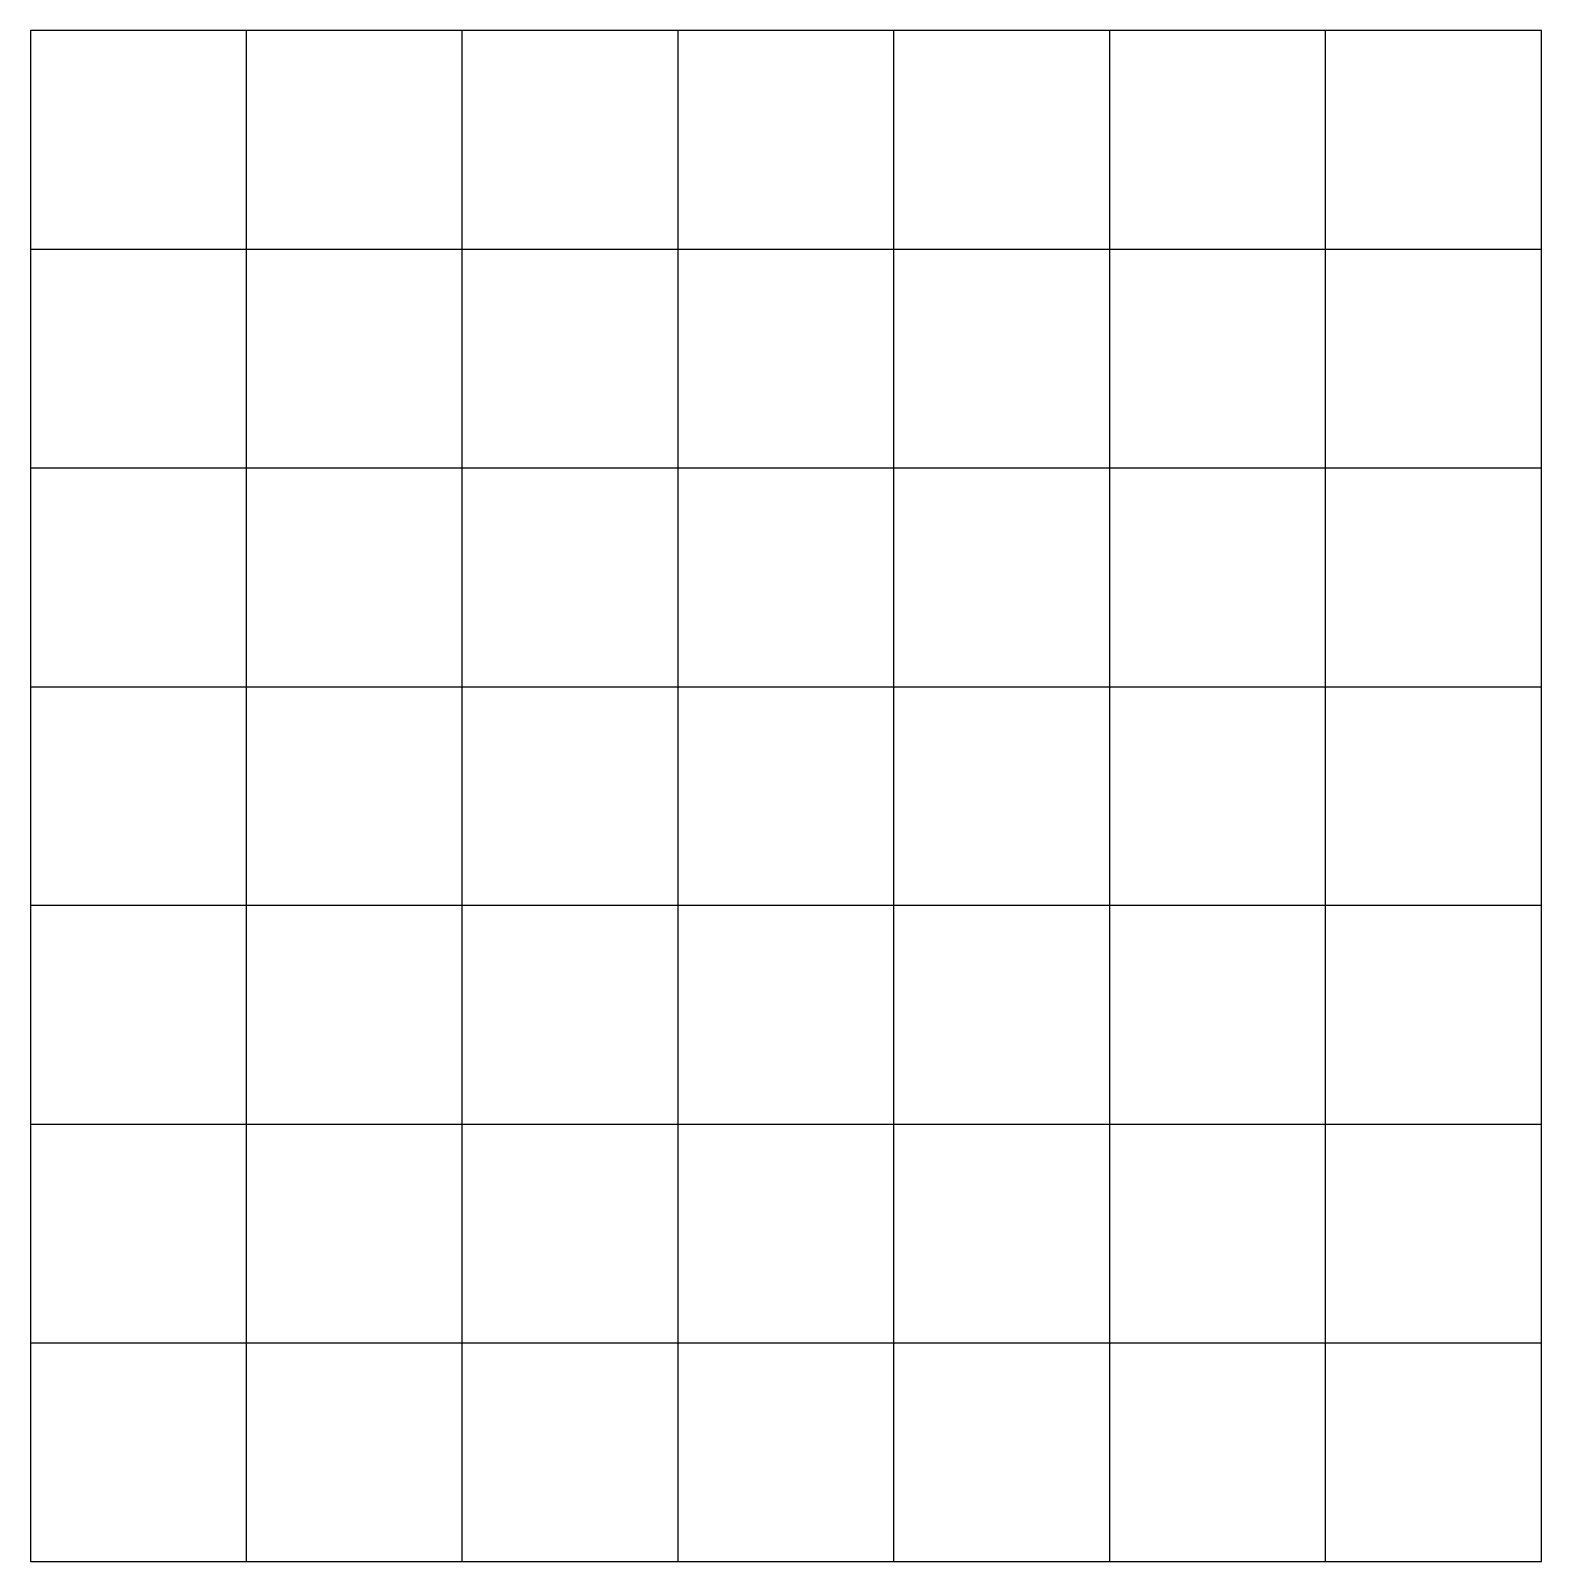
# Model space of a CAD drawing. Header units: metres. Extents: x -12.8 to 15.6, y 40 to 68.7.
import ezdxf

# ---------------------------------------------------------------- set-up
doc = ezdxf.new("R2010")
doc.units = ezdxf.units.M
doc.layers.add('Default', color=18, linetype='Continuous', true_color=0x000000)

msp = doc.modelspace()

# ---------------------------------------------------------------- linework, layer by layer
at = {"layer": 'Default', "extrusion": (0, -1, 0)}
msp.add_open_spline([(15.557, 68.726, 2.52), (14.206, 68.726, 2.52), (11.504, 68.726, 2.52), (7.451, 68.726, 2.52), (3.398, 68.726, 2.52), (-0.655, 68.726, 2.52), (-4.708, 68.726, 2.52), (-8.761, 68.726, 2.52), (-11.463, 68.726, 1.68), (-12.814, 68.726, 1.68)], degree=3, dxfattribs=at)
at = {"layer": 'Default', "extrusion": (1, -3.45868e-16, 5.13997e-15)}
msp.add_open_spline([(-12.814, 68.726, 1.68), (-12.814, 67.356, 1.68), (-12.814, 64.617, 1.68), (-12.814, 60.508, 1.68), (-12.814, 56.399, 1.68), (-12.814, 52.291, 1.68), (-12.814, 48.182, 1.68), (-12.814, 44.073, -0.255), (-12.814, 41.334, -0.255), (-12.814, 39.964, -0.255)], degree=3, dxfattribs=at)
at = {"layer": 'Default', "extrusion": (1, 0, 0)}
for points in [[(-8.761, 39.964, -0.255), (-8.761, 41.334, -0.255), (-8.761, 44.073, -0.255), (-8.761, 48.182, 0.229), (-8.761, 52.291, 1.358), (-8.761, 56.399, 1.358), (-8.761, 60.508, 1.68), (-8.761, 64.617, 2.1), (-8.761, 67.356, 3.29), (-8.761, 68.726, 2.31)], [(-0.655, 39.964, -1.655), (-0.655, 41.334, -1.655), (-0.655, 44.073, -1.655), (-0.655, 48.182, -0.535), (-0.655, 52.291, -0.535), (-0.655, 56.399, -0.115), (-0.655, 60.508, 1.887), (-0.655, 64.617, 3.597), (-0.655, 67.356, 2.197), (-0.655, 68.726, 2.52)]]:
    msp.add_open_spline(points, degree=3, dxfattribs=at)
at = {"layer": 'Default', "extrusion": (1, -3.33555e-16, 3.14067e-15)}
msp.add_open_spline([(-4.708, 39.964, -0.535), (-4.708, 41.334, -0.535), (-4.708, 44.073, -0.535), (-4.708, 48.182, -0.255), (-4.708, 52.291, 0.068), (-4.708, 56.399, 0.068), (-4.708, 60.508, 1.778), (-4.708, 64.617, 3.78), (-4.708, 67.356, 2.8), (-4.708, 68.726, 2.52)], degree=3, dxfattribs=at)
at = {"layer": 'Default', "extrusion": (-1, 5.68827e-17, -3.67242e-16)}
msp.add_open_spline([(3.398, 39.964, -1.935), (3.398, 41.334, -1.935), (3.398, 44.073, -1.935), (3.398, 48.182, -1.655), (3.398, 52.291, -1.235), (3.398, 56.399, 0.444), (3.398, 60.508, 0.864), (3.398, 64.617, 1.509), (3.398, 67.356, 1.229), (3.398, 68.726, 2.52)], degree=3, dxfattribs=at)
at = {"layer": 'Default', "extrusion": (-1, -1.08084e-16, 6.97802e-16)}
msp.add_open_spline([(7.451, 39.964, -1.935), (7.451, 41.334, -1.935), (7.451, 44.073, -1.935), (7.451, 48.182, -1.935), (7.451, 52.291, 0.164), (7.451, 56.399, 0.584), (7.451, 60.508, 0.584), (7.451, 64.617, 2.197), (7.451, 67.356, 2.197), (7.451, 68.726, 2.52)], degree=3, dxfattribs=at)
at = {"layer": 'Default', "extrusion": (-1, 8.55892e-16, -5.52575e-15)}
msp.add_open_spline([(11.504, 39.964, -1.935), (11.504, 41.334, -1.935), (11.504, 44.073, -1.935), (11.504, 48.182, -1.305), (11.504, 52.291, 0.584), (11.504, 56.399, 0.584), (11.504, 60.508, 1.068), (11.504, 64.617, 2.52), (11.504, 67.356, 2.52), (11.504, 68.726, 2.52)], degree=3, dxfattribs=at)
at = {"layer": 'Default', "extrusion": (1, 6.48502e-16, -4.18681e-15)}
msp.add_open_spline([(15.557, 39.964, -1.935), (15.557, 41.334, -1.935), (15.557, 44.073, -1.935), (15.557, 48.182, 0.584), (15.557, 52.291, 0.584), (15.557, 56.399, 0.584), (15.557, 60.508, 2.52), (15.557, 64.617, 2.52), (15.557, 67.356, 2.52), (15.557, 68.726, 2.52)], degree=3, dxfattribs=at)
at = {"layer": 'Default', "extrusion": (-1.60064e-15, 1, 5.41131e-14)}
msp.add_open_spline([(-12.814, 64.617, 1.68), (-11.463, 64.617, 1.68), (-8.761, 64.617, 2.31), (-4.708, 64.617, 3.36), (-0.655, 64.617, 3.457), (3.398, 64.617, 0.584), (7.451, 64.617, 2.197), (11.504, 64.617, 2.197), (14.206, 64.617, 2.52), (15.557, 64.617, 2.52)], degree=3, dxfattribs=at)
at = {"layer": 'Default', "extrusion": (-6.50974e-16, 1, 3.57476e-14)}
msp.add_open_spline([(-12.814, 60.508, 1.68), (-11.463, 60.508, 1.68), (-8.761, 60.508, 1.68), (-4.708, 60.508, 1.778), (-0.655, 60.508, 2.167), (3.398, 60.508, 0.584), (7.451, 60.508, 0.907), (11.504, 60.508, 0.907), (14.206, 60.508, 2.197), (15.557, 60.508, 2.197)], degree=3, dxfattribs=at)
at = {"layer": 'Default', "extrusion": (0, 1, 0)}
msp.add_open_spline([(-12.814, 56.399, 1.68), (-11.463, 56.399, 1.68), (-8.761, 56.399, 1.68), (-4.708, 56.399, 0.068), (-0.655, 56.399, 0.165), (3.398, 56.399, 0.164), (7.451, 56.399, 0.584), (11.504, 56.399, 0.584), (14.206, 56.399, 0.907), (15.557, 56.399, 0.907)], degree=3, dxfattribs=at)
at = {"layer": 'Default', "extrusion": (5.34226e-16, 1, 1.3827e-14)}
msp.add_open_spline([(-12.814, 52.291, 1.68), (-11.463, 52.291, 1.68), (-8.761, 52.291, 1.358), (-4.708, 52.291, -0.255), (-0.655, 52.291, -0.255), (3.398, 52.291, -1.515), (7.451, 52.291, 0.164), (11.504, 52.291, 0.164), (14.206, 52.291, 0.584), (15.557, 52.291, 0.584)], degree=3, dxfattribs=at)
at = {"layer": 'Default', "extrusion": (9.15814e-16, 1, 2.17697e-14)}
msp.add_open_spline([(-12.814, 48.182, 1.358), (-11.463, 48.182, 1.358), (-8.761, 48.182, 0.068), (-4.708, 48.182, -0.255), (-0.655, 48.182, -0.535), (3.398, 48.182, -1.935), (7.451, 48.182, -1.515), (11.504, 48.182, -1.515), (14.206, 48.182, 0.164), (15.557, 48.182, 0.164)], degree=3, dxfattribs=at)
at = {"layer": 'Default', "extrusion": (7.21915e-16, 1, 1.29384e-14)}
msp.add_open_spline([(-12.814, 44.073, 0.068), (-11.463, 44.073, 0.068), (-8.761, 44.073, -0.255), (-4.708, 44.073, -0.255), (-0.655, 44.073, -1.655), (3.398, 44.073, -1.935), (7.451, 44.073, -1.935), (11.504, 44.073, -1.935), (14.206, 44.073, -1.515), (15.557, 44.073, -1.515)], degree=3, dxfattribs=at)
at = {"layer": 'Default', "extrusion": (8.76571e-16, 1, 1.47999e-14)}
msp.add_open_spline([(-12.814, 39.964, -0.255), (-11.463, 39.964, -0.255), (-8.761, 39.964, -0.255), (-4.708, 39.964, -0.255), (-0.655, 39.964, -1.935), (3.398, 39.964, -1.935), (7.451, 39.964, -1.935), (11.504, 39.964, -1.935), (14.206, 39.964, -1.935), (15.557, 39.964, -1.935)], degree=3, dxfattribs=at)

doc.saveas('drawing.dxf')
